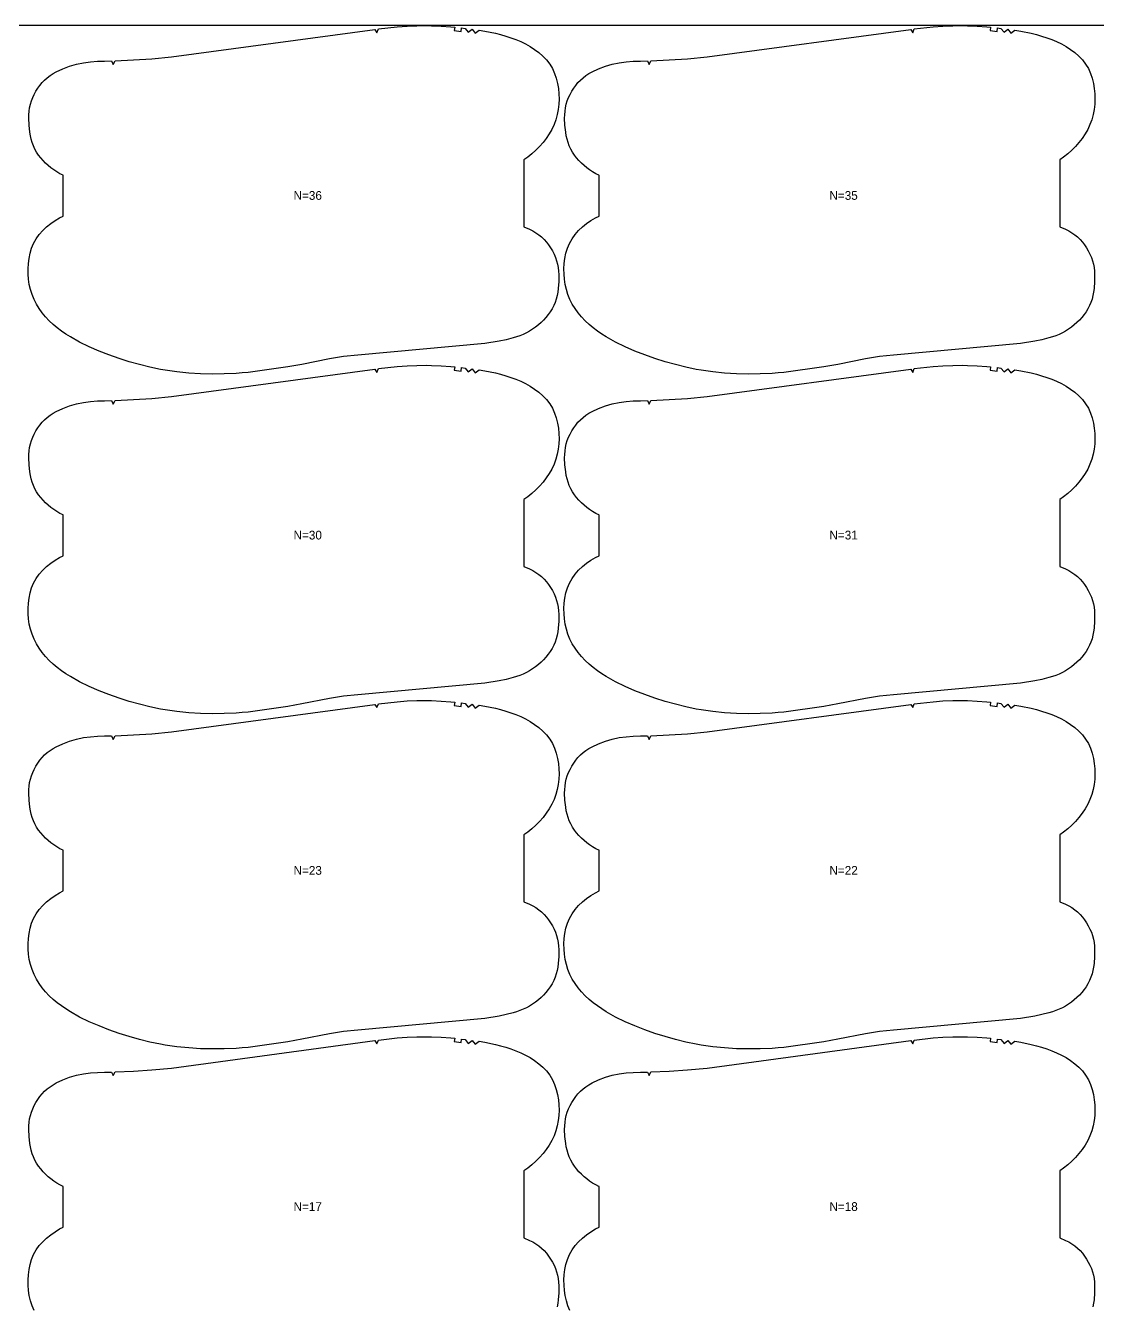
# Model space of a CAD drawing. Header units: inches. Extents: x 0 to 2045, y -95 to 1070.
# Drawn here: x 917 to 1529, y 339 to 1070 of the extents above; entities that cross this region are included whole.
import ezdxf

# ---------------------------------------------------------------- set-up
doc = ezdxf.new("R2010")
doc.units = ezdxf.units.IN

msp = doc.modelspace()

# ---------------------------------------------------------------- linework, layer by layer
at = {"layer": '1'}
for points in [[(0.051, -94.8116), (2044.7072, -94.8116), (2044.7072, 1070.0921), (0.051, 1070.0921), (0.051, -94.8116)], [(1159.5742, 1069.4511), (1161.7791, 1069.2583), (1161.5284, 1067.2741), (1165.4969, 1066.7726), (1165.7476, 1068.7569), (1167.7318, 1068.5061), (1169.4653, 1066.2712), (1171.7002, 1068.0047), (1173.4337, 1065.7697), (1175.6687, 1067.5032), (1179.0418, 1066.9494), (1185.0213, 1065.6937), (1187.9843, 1064.9457), (1190.922, 1064.1078), (1193.8256, 1063.1713), (1196.6874, 1062.12), (1199.4968, 1060.9376), (1202.2388, 1059.6125), (1204.8939, 1058.1372), (1207.447, 1056.5012), (1209.8819, 1054.6896), (1212.1581, 1052.6944), (1214.235, 1050.5118), (1216.0748, 1048.1274), (1217.6183, 1045.5563), (1218.8587, 1042.8245), (1219.8134, 1039.9876), (1220.5159, 1037.0784), (1220.9959, 1034.1242), (1221.272, 1031.146), (1221.3558, 1028.1632), (1221.237, 1025.1734), (1220.9018, 1022.2003), (1220.3426, 1019.2644), (1219.5459, 1016.3729), (1218.5101, 1013.5614), (1217.2437, 1010.8393), (1215.7677, 1008.222), (1214.0977, 1005.7106), (1212.2538, 1003.3207), (1210.2517, 1001.059), (1208.11, 998.9213), (1205.8486, 996.9026), (1203.4871, 994.9972), (1201.3558, 993.428), (1201.3558, 955.2053), (1204.5807, 953.7919), (1206.4098, 952.8439), (1208.1775, 951.8016), (1209.8606, 950.6492), (1211.4357, 949.371), (1212.884, 947.9592), (1214.2131, 946.4296), (1215.4346, 944.8054), (1216.5604, 943.11), (1217.597, 941.3622), (1218.5289, 939.566), (1219.3353, 937.721), (1219.9956, 935.8266), (1220.4965, 933.882), (1220.851, 931.901), (1221.0799, 929.8971), (1221.2041, 927.8839), (1221.1964, 923.8592), (1220.8692, 919.8486), (1220.588, 917.854), (1220.2111, 915.8749), (1219.7179, 913.924), (1219.0881, 912.014), (1218.3151, 910.1744), (1217.3998, 908.3917), (1216.3537, 906.67), (1215.1885, 905.0136), (1213.9157, 903.4268), (1212.5471, 901.9138), (1211.0942, 900.4788), (1209.5686, 899.1263), (1207.9629, 897.8477), (1206.2947, 896.6644), (1204.5639, 895.5828), (1202.7704, 894.61), (1200.9163, 893.7491), (1199.0117, 892.9896), (1197.0691, 892.3176), (1195.1009, 891.7191), (1191.115, 890.694), (1187.0891, 889.8482), (1178.9707, 888.4558), (1106.408, 881.9044), (1098.3656, 881.0112), (1090.3666, 879.7855), (1074.4977, 876.6268), (1066.5378, 875.1856), (1043.7879, 872.013), (1040.4118, 871.6868), (1037.0263, 871.4527), (1030.249, 871.1602), (1023.4662, 871.0913), (1016.6821, 871.2541), (1009.9087, 871.6588), (1003.1622, 872.3309), (996.4445, 873.2827), (993.7599, 873.7586), (987.7756, 874.9898), (981.8388, 876.4557), (975.9665, 878.1364), (970.151, 879.9979), (964.3934, 882.025), (958.7078, 884.2351), (953.1073, 886.6618), (947.637, 889.3462), (942.336, 892.3293), (939.7638, 893.9456), (937.2577, 895.6579), (934.8303, 897.4788), (932.4992, 899.4164), (930.2835, 901.4772), (928.2028, 903.6669), (926.2757, 905.9903), (924.5182, 908.4412), (922.9508, 911.0048), (921.5892, 913.6806), (920.4548, 916.4538), (919.5566, 919.3154), (918.8943, 922.2298), (918.4543, 925.1892), (918.2302, 928.1729), (918.2087, 931.1568), (918.3796, 934.1429), (918.7551, 937.1122), (919.3546, 940.0444), (920.2086, 942.9132), (921.3519, 945.687), (922.8037, 948.311), (924.5583, 950.7588), (926.5569, 953.0133), (928.7613, 955.0875), (931.1308, 956.9838), (933.6246, 958.7089), (936.2261, 960.2769), (938.2087, 961.3229), (938.2087, 984.5712), (938.1765, 984.5847), (936.3498, 985.4937), (934.5819, 986.5135), (932.8731, 987.6373), (931.2232, 988.8584), (929.6509, 990.1564), (928.1483, 991.5391), (926.7271, 993.0029), (925.3992, 994.5439), (924.1763, 996.1581), (923.0701, 997.8419), (922.0925, 999.5912), (921.2551, 1001.4024), (920.5583, 1003.289), (919.9966, 1005.2212), (919.5502, 1007.1858), (919.1988, 1009.1693), (918.7303, 1013.1659), (918.5806, 1017.1878), (918.6337, 1019.2041), (918.7918, 1021.2148), (919.0763, 1023.2071), (919.5083, 1025.1681), (920.1013, 1027.0846), (920.8421, 1028.9569), (921.7101, 1030.7849), (922.6844, 1032.5682), (923.7496, 1034.3022), (924.9131, 1035.9685), (926.1874, 1037.5441), (927.5851, 1039.0061), (929.1141, 1040.339), (930.7555, 1041.55), (932.4853, 1042.6541), (934.2799, 1043.6659), (937.9865, 1045.4489), (941.8254, 1046.9205), (945.7659, 1048.077), (949.7776, 1048.9149), (953.7669, 1049.438), (957.7857, 1049.7258), (961.8247, 1049.8546), (965.874, 1049.9007), (966.8224, 1047.929), (967.8779, 1049.979), (978.3383, 1050.4908), (988.7891, 1051.1708), (1000.0508, 1052.2127), (1116.2505, 1067.9254), (1117.3597, 1066.0442), (1118.236, 1068.163), (1128.9651, 1069.3918), (1134.5988, 1069.8566), (1140.2473, 1070.0543), (1145.9048, 1070.0921), (1148.6335, 1070.0542), (1154.1061, 1069.7927), (1159.5742, 1069.4511)], [(1465.5572, 1069.4511), (1467.7621, 1069.2583), (1467.5114, 1067.2741), (1471.4799, 1066.7726), (1471.7306, 1068.7569), (1473.7148, 1068.5061), (1475.4483, 1066.2712), (1477.6832, 1068.0047), (1479.4167, 1065.7697), (1481.6517, 1067.5032), (1485.0248, 1066.9494), (1491.0043, 1065.6937), (1493.9673, 1064.9457), (1496.905, 1064.1078), (1499.8086, 1063.1713), (1502.6704, 1062.12), (1505.4798, 1060.9376), (1508.2218, 1059.6125), (1510.8769, 1058.1372), (1513.43, 1056.5012), (1515.8649, 1054.6896), (1518.1411, 1052.6944), (1520.218, 1050.5118), (1522.0578, 1048.1274), (1523.6013, 1045.5563), (1524.8417, 1042.8245), (1525.7964, 1039.9876), (1526.4989, 1037.0784), (1526.9789, 1034.1242), (1527.255, 1031.146), (1527.3388, 1028.1632), (1527.22, 1025.1734), (1526.8848, 1022.2003), (1526.3256, 1019.2644), (1525.5289, 1016.3729), (1524.4931, 1013.5614), (1523.2267, 1010.8393), (1521.7507, 1008.222), (1520.0807, 1005.7106), (1518.2368, 1003.3207), (1516.2347, 1001.059), (1514.093, 998.9213), (1511.8316, 996.9026), (1509.4701, 994.9972), (1507.3388, 993.428), (1507.3388, 955.2053), (1510.5637, 953.7919), (1512.3928, 952.8439), (1514.1605, 951.8016), (1515.8436, 950.6492), (1517.4187, 949.371), (1518.867, 947.9592), (1520.1961, 946.4296), (1521.4176, 944.8054), (1522.5434, 943.11), (1523.58, 941.3622), (1524.5119, 939.566), (1525.3183, 937.721), (1525.9786, 935.8266), (1526.4795, 933.882), (1526.834, 931.901), (1527.0629, 929.8971), (1527.1871, 927.8839), (1527.1794, 923.8592), (1526.8522, 919.8486), (1526.571, 917.854), (1526.1941, 915.8749), (1525.7009, 913.924), (1525.0711, 912.014), (1524.2981, 910.1744), (1523.3828, 908.3917), (1522.3367, 906.67), (1521.1715, 905.0136), (1519.8987, 903.4268), (1518.5301, 901.9138), (1517.0772, 900.4788), (1515.5516, 899.1263), (1513.9459, 897.8477), (1512.2777, 896.6644), (1510.5469, 895.5828), (1508.7534, 894.61), (1506.8993, 893.7491), (1504.9947, 892.9896), (1503.0521, 892.3176), (1501.0839, 891.7191), (1497.098, 890.694), (1493.0721, 889.8482), (1484.9537, 888.4558), (1412.391, 881.9044), (1404.3486, 881.0112), (1396.3496, 879.7855), (1380.4807, 876.6268), (1372.5208, 875.1856), (1349.7709, 872.013), (1346.3948, 871.6868), (1343.0093, 871.4527), (1336.232, 871.1602), (1329.4492, 871.0913), (1322.6651, 871.2541), (1315.8917, 871.6588), (1309.1452, 872.3309), (1302.4275, 873.2827), (1299.7429, 873.7586), (1293.7586, 874.9898), (1287.8218, 876.4557), (1281.9495, 878.1364), (1276.134, 879.9979), (1270.3764, 882.025), (1264.6908, 884.2351), (1259.0903, 886.6618), (1253.62, 889.3462), (1248.319, 892.3293), (1245.7468, 893.9456), (1243.2407, 895.6579), (1240.8133, 897.4788), (1238.4822, 899.4164), (1236.2665, 901.4772), (1234.1858, 903.6669), (1232.2587, 905.9903), (1230.5012, 908.4412), (1228.9338, 911.0048), (1227.5722, 913.6806), (1226.4378, 916.4538), (1225.5396, 919.3154), (1224.8773, 922.2298), (1224.4373, 925.1892), (1224.2132, 928.1729), (1224.1917, 931.1568), (1224.3626, 934.1429), (1224.7381, 937.1122), (1225.3376, 940.0444), (1226.1916, 942.9132), (1227.3349, 945.687), (1228.7867, 948.311), (1230.5413, 950.7588), (1232.5399, 953.0133), (1234.7443, 955.0875), (1237.1138, 956.9838), (1239.6076, 958.7089), (1242.2091, 960.2769), (1244.1917, 961.3229), (1244.1917, 984.5712), (1244.1595, 984.5847), (1242.3328, 985.4937), (1240.5649, 986.5135), (1238.8561, 987.6373), (1237.2062, 988.8584), (1235.6339, 990.1564), (1234.1313, 991.5391), (1232.7101, 993.0029), (1231.3822, 994.5439), (1230.1593, 996.1581), (1229.0531, 997.8419), (1228.0755, 999.5912), (1227.2381, 1001.4024), (1226.5413, 1003.289), (1225.9796, 1005.2212), (1225.5332, 1007.1858), (1225.1818, 1009.1693), (1224.7133, 1013.1659), (1224.5636, 1017.1878), (1224.6167, 1019.2041), (1224.7748, 1021.2148), (1225.0593, 1023.2071), (1225.4913, 1025.1681), (1226.0843, 1027.0846), (1226.8251, 1028.9569), (1227.6931, 1030.7849), (1228.6674, 1032.5682), (1229.7326, 1034.3022), (1230.8961, 1035.9685), (1232.1704, 1037.5441), (1233.5681, 1039.0061), (1235.0971, 1040.339), (1236.7385, 1041.55), (1238.4683, 1042.6541), (1240.2629, 1043.6659), (1243.9695, 1045.4489), (1247.8084, 1046.9205), (1251.7489, 1048.077), (1255.7606, 1048.9149), (1259.7499, 1049.438), (1263.7687, 1049.7258), (1267.8077, 1049.8546), (1271.857, 1049.9007), (1272.8054, 1047.929), (1273.8609, 1049.979), (1284.3213, 1050.4908), (1294.7721, 1051.1708), (1306.0338, 1052.2127), (1422.2335, 1067.9254), (1423.3427, 1066.0442), (1424.219, 1068.163), (1434.9481, 1069.3918), (1440.5818, 1069.8566), (1446.2303, 1070.0543), (1451.8878, 1070.0921), (1454.6165, 1070.0542), (1460.0891, 1069.7927), (1465.5572, 1069.4511)], [(1159.5742, 875.4511), (1161.7791, 875.2583), (1161.5284, 873.2741), (1165.4969, 872.7726), (1165.7476, 874.7569), (1167.7318, 874.5061), (1169.4653, 872.2712), (1171.7002, 874.0047), (1173.4337, 871.7697), (1175.6687, 873.5032), (1179.0418, 872.9494), (1185.0213, 871.6937), (1187.9843, 870.9457), (1190.922, 870.1078), (1193.8256, 869.1713), (1196.6874, 868.12), (1199.4968, 866.9376), (1202.2388, 865.6125), (1204.8939, 864.1372), (1207.447, 862.5012), (1209.8819, 860.6896), (1212.1581, 858.6944), (1214.235, 856.5118), (1216.0748, 854.1274), (1217.6183, 851.5563), (1218.8587, 848.8245), (1219.8134, 845.9876), (1220.5159, 843.0784), (1220.9959, 840.1242), (1221.272, 837.146), (1221.3558, 834.1632), (1221.237, 831.1734), (1220.9018, 828.2003), (1220.3426, 825.2644), (1219.5459, 822.3729), (1218.5101, 819.5614), (1217.2437, 816.8393), (1215.7677, 814.222), (1214.0977, 811.7106), (1212.2538, 809.3207), (1210.2517, 807.059), (1208.11, 804.9213), (1205.8486, 802.9026), (1203.4871, 800.9972), (1201.3558, 799.428), (1201.3558, 761.2053), (1204.5807, 759.7919), (1206.4098, 758.8439), (1208.1775, 757.8016), (1209.8606, 756.6492), (1211.4357, 755.371), (1212.884, 753.9592), (1214.2131, 752.4296), (1215.4346, 750.8054), (1216.5604, 749.11), (1217.597, 747.3622), (1218.5289, 745.566), (1219.3353, 743.721), (1219.9956, 741.8266), (1220.4965, 739.882), (1220.851, 737.901), (1221.0799, 735.8971), (1221.2041, 733.8839), (1221.1964, 729.8592), (1220.8692, 725.8486), (1220.588, 723.854), (1220.2111, 721.8749), (1219.7179, 719.924), (1219.0881, 718.014), (1218.3151, 716.1744), (1217.3998, 714.3917), (1216.3537, 712.67), (1215.1885, 711.0136), (1213.9157, 709.4268), (1212.5471, 707.9138), (1211.0942, 706.4788), (1209.5686, 705.1263), (1207.9629, 703.8477), (1206.2947, 702.6644), (1204.5639, 701.5828), (1202.7704, 700.61), (1200.9163, 699.7491), (1199.0117, 698.9896), (1197.0691, 698.3176), (1195.1009, 697.7191), (1191.115, 696.694), (1187.0891, 695.8482), (1178.9707, 694.4558), (1106.408, 687.9044), (1098.3656, 687.0112), (1090.3666, 685.7855), (1074.4977, 682.6268), (1066.5378, 681.1856), (1043.7879, 678.013), (1040.4118, 677.6868), (1037.0263, 677.4527), (1030.249, 677.1602), (1023.4662, 677.0913), (1016.6821, 677.2541), (1009.9087, 677.6588), (1003.1622, 678.3309), (996.4445, 679.2827), (993.7599, 679.7586), (987.7756, 680.9898), (981.8388, 682.4557), (975.9665, 684.1364), (970.151, 685.9979), (964.3934, 688.025), (958.7078, 690.2351), (953.1073, 692.6618), (947.637, 695.3462), (942.336, 698.3293), (939.7638, 699.9456), (937.2577, 701.6579), (934.8303, 703.4788), (932.4992, 705.4164), (930.2835, 707.4772), (928.2028, 709.6669), (926.2757, 711.9903), (924.5182, 714.4412), (922.9508, 717.0048), (921.5892, 719.6806), (920.4548, 722.4538), (919.5566, 725.3154), (918.8943, 728.2298), (918.4543, 731.1892), (918.2302, 734.1729), (918.2087, 737.1568), (918.3796, 740.1429), (918.7551, 743.1122), (919.3546, 746.0444), (920.2086, 748.9132), (921.3519, 751.687), (922.8037, 754.311), (924.5583, 756.7588), (926.5569, 759.0133), (928.7613, 761.0875), (931.1308, 762.9838), (933.6246, 764.7089), (936.2261, 766.2769), (938.2087, 767.3229), (938.2087, 790.5712), (938.1765, 790.5847), (936.3498, 791.4937), (934.5819, 792.5135), (932.8731, 793.6373), (931.2232, 794.8584), (929.6509, 796.1564), (928.1483, 797.5391), (926.7271, 799.0029), (925.3992, 800.5439), (924.1763, 802.1581), (923.0701, 803.8419), (922.0925, 805.5912), (921.2551, 807.4024), (920.5583, 809.289), (919.9966, 811.2212), (919.5502, 813.1858), (919.1988, 815.1693), (918.7303, 819.1659), (918.5806, 823.1878), (918.6337, 825.2041), (918.7918, 827.2148), (919.0763, 829.2071), (919.5083, 831.1681), (920.1013, 833.0846), (920.8421, 834.9569), (921.7101, 836.7849), (922.6844, 838.5682), (923.7496, 840.3022), (924.9131, 841.9685), (926.1874, 843.5441), (927.5851, 845.0061), (929.1141, 846.339), (930.7555, 847.55), (932.4853, 848.6541), (934.2799, 849.6659), (937.9865, 851.4489), (941.8254, 852.9205), (945.7659, 854.077), (949.7776, 854.9149), (953.7669, 855.438), (957.7857, 855.7258), (961.8247, 855.8546), (965.874, 855.9007), (966.8224, 853.929), (967.8779, 855.979), (978.3383, 856.4908), (988.7891, 857.1708), (1000.0508, 858.2127), (1116.2505, 873.9254), (1117.3597, 872.0442), (1118.236, 874.163), (1128.9651, 875.3918), (1134.5988, 875.8566), (1140.2473, 876.0543), (1145.9048, 876.0921), (1148.6335, 876.0542), (1154.1061, 875.7927), (1159.5742, 875.4511)], [(1465.5572, 875.4511), (1467.7621, 875.2583), (1467.5114, 873.2741), (1471.4799, 872.7726), (1471.7306, 874.7569), (1473.7148, 874.5061), (1475.4483, 872.2712), (1477.6832, 874.0047), (1479.4167, 871.7697), (1481.6517, 873.5032), (1485.0248, 872.9494), (1491.0043, 871.6937), (1493.9673, 870.9457), (1496.905, 870.1078), (1499.8086, 869.1713), (1502.6704, 868.12), (1505.4798, 866.9376), (1508.2218, 865.6125), (1510.8769, 864.1372), (1513.43, 862.5012), (1515.8649, 860.6896), (1518.1411, 858.6944), (1520.218, 856.5118), (1522.0578, 854.1274), (1523.6013, 851.5563), (1524.8417, 848.8245), (1525.7964, 845.9876), (1526.4989, 843.0784), (1526.9789, 840.1242), (1527.255, 837.146), (1527.3388, 834.1632), (1527.22, 831.1734), (1526.8848, 828.2003), (1526.3256, 825.2644), (1525.5289, 822.3729), (1524.4931, 819.5614), (1523.2267, 816.8393), (1521.7507, 814.222), (1520.0807, 811.7106), (1518.2368, 809.3207), (1516.2347, 807.059), (1514.093, 804.9213), (1511.8316, 802.9026), (1509.4701, 800.9972), (1507.3388, 799.428), (1507.3388, 761.2053), (1510.5637, 759.7919), (1512.3928, 758.8439), (1514.1605, 757.8016), (1515.8436, 756.6492), (1517.4187, 755.371), (1518.867, 753.9592), (1520.1961, 752.4296), (1521.4176, 750.8054), (1522.5434, 749.11), (1523.58, 747.3622), (1524.5119, 745.566), (1525.3183, 743.721), (1525.9786, 741.8266), (1526.4795, 739.882), (1526.834, 737.901), (1527.0629, 735.8971), (1527.1871, 733.8839), (1527.1794, 729.8592), (1526.8522, 725.8486), (1526.571, 723.854), (1526.1941, 721.8749), (1525.7009, 719.924), (1525.0711, 718.014), (1524.2981, 716.1744), (1523.3828, 714.3917), (1522.3367, 712.67), (1521.1715, 711.0136), (1519.8987, 709.4268), (1518.5301, 707.9138), (1517.0772, 706.4788), (1515.5516, 705.1263), (1513.9459, 703.8477), (1512.2777, 702.6644), (1510.5469, 701.5828), (1508.7534, 700.61), (1506.8993, 699.7491), (1504.9947, 698.9896), (1503.0521, 698.3176), (1501.0839, 697.7191), (1497.098, 696.694), (1493.0721, 695.8482), (1484.9537, 694.4558), (1412.391, 687.9044), (1404.3486, 687.0112), (1396.3496, 685.7855), (1380.4807, 682.6268), (1372.5208, 681.1856), (1349.7709, 678.013), (1346.3948, 677.6868), (1343.0093, 677.4527), (1336.232, 677.1602), (1329.4492, 677.0913), (1322.6651, 677.2541), (1315.8917, 677.6588), (1309.1452, 678.3309), (1302.4275, 679.2827), (1299.7429, 679.7586), (1293.7586, 680.9898), (1287.8218, 682.4557), (1281.9495, 684.1364), (1276.134, 685.9979), (1270.3764, 688.025), (1264.6908, 690.2351), (1259.0903, 692.6618), (1253.62, 695.3462), (1248.319, 698.3293), (1245.7468, 699.9456), (1243.2407, 701.6579), (1240.8133, 703.4788), (1238.4822, 705.4164), (1236.2665, 707.4772), (1234.1858, 709.6669), (1232.2587, 711.9903), (1230.5012, 714.4412), (1228.9338, 717.0048), (1227.5722, 719.6806), (1226.4378, 722.4538), (1225.5396, 725.3154), (1224.8773, 728.2298), (1224.4373, 731.1892), (1224.2132, 734.1729), (1224.1917, 737.1568), (1224.3626, 740.1429), (1224.7381, 743.1122), (1225.3376, 746.0444), (1226.1916, 748.9132), (1227.3349, 751.687), (1228.7867, 754.311), (1230.5413, 756.7588), (1232.5399, 759.0133), (1234.7443, 761.0875), (1237.1138, 762.9838), (1239.6076, 764.7089), (1242.2091, 766.2769), (1244.1917, 767.3229), (1244.1917, 790.5712), (1244.1595, 790.5847), (1242.3328, 791.4937), (1240.5649, 792.5135), (1238.8561, 793.6373), (1237.2062, 794.8584), (1235.6339, 796.1564), (1234.1313, 797.5391), (1232.7101, 799.0029), (1231.3822, 800.5439), (1230.1593, 802.1581), (1229.0531, 803.8419), (1228.0755, 805.5912), (1227.2381, 807.4024), (1226.5413, 809.289), (1225.9796, 811.2212), (1225.5332, 813.1858), (1225.1818, 815.1693), (1224.7133, 819.1659), (1224.5636, 823.1878), (1224.6167, 825.2041), (1224.7748, 827.2148), (1225.0593, 829.2071), (1225.4913, 831.1681), (1226.0843, 833.0846), (1226.8251, 834.9569), (1227.6931, 836.7849), (1228.6674, 838.5682), (1229.7326, 840.3022), (1230.8961, 841.9685), (1232.1704, 843.5441), (1233.5681, 845.0061), (1235.0971, 846.339), (1236.7385, 847.55), (1238.4683, 848.6541), (1240.2629, 849.6659), (1243.9695, 851.4489), (1247.8084, 852.9205), (1251.7489, 854.077), (1255.7606, 854.9149), (1259.7499, 855.438), (1263.7687, 855.7258), (1267.8077, 855.8546), (1271.857, 855.9007), (1272.8054, 853.929), (1273.8609, 855.979), (1284.3213, 856.4908), (1294.7721, 857.1708), (1306.0338, 858.2127), (1422.2335, 873.9254), (1423.3427, 872.0442), (1424.219, 874.163), (1434.9481, 875.3918), (1440.5818, 875.8566), (1446.2303, 876.0543), (1451.8878, 876.0921), (1454.6165, 876.0542), (1460.0891, 875.7927), (1465.5572, 875.4511)], [(1159.5742, 683.9511), (1161.7791, 683.7583), (1161.5284, 681.7741), (1165.4969, 681.2726), (1165.7476, 683.2569), (1167.7318, 683.0061), (1169.4653, 680.7712), (1171.7002, 682.5047), (1173.4337, 680.2697), (1175.6687, 682.0032), (1179.0418, 681.4494), (1185.0213, 680.1937), (1187.9843, 679.4457), (1190.922, 678.6078), (1193.8256, 677.6713), (1196.6874, 676.62), (1199.4968, 675.4376), (1202.2388, 674.1125), (1204.8939, 672.6372), (1207.447, 671.0012), (1209.8819, 669.1896), (1212.1581, 667.1944), (1214.235, 665.0118), (1216.0748, 662.6274), (1217.6183, 660.0563), (1218.8587, 657.3245), (1219.8134, 654.4876), (1220.5159, 651.5784), (1220.9959, 648.6242), (1221.272, 645.646), (1221.3558, 642.6632), (1221.237, 639.6734), (1220.9018, 636.7003), (1220.3426, 633.7644), (1219.5459, 630.8729), (1218.5101, 628.0614), (1217.2437, 625.3393), (1215.7677, 622.722), (1214.0977, 620.2106), (1212.2538, 617.8207), (1210.2517, 615.559), (1208.11, 613.4213), (1205.8486, 611.4026), (1203.4871, 609.4972), (1201.3558, 607.928), (1201.3558, 569.7053), (1204.5807, 568.2919), (1206.4098, 567.3439), (1208.1775, 566.3016), (1209.8606, 565.1492), (1211.4357, 563.871), (1212.884, 562.4592), (1214.2131, 560.9296), (1215.4346, 559.3054), (1216.5604, 557.61), (1217.597, 555.8622), (1218.5289, 554.066), (1219.3353, 552.221), (1219.9956, 550.3266), (1220.4965, 548.382), (1220.851, 546.401), (1221.0799, 544.3971), (1221.2041, 542.3839), (1221.1964, 538.3592), (1220.8692, 534.3486), (1220.588, 532.354), (1220.2111, 530.3749), (1219.7179, 528.424), (1219.0881, 526.514), (1218.3151, 524.6744), (1217.3998, 522.8917), (1216.3537, 521.17), (1215.1885, 519.5136), (1213.9157, 517.9268), (1212.5471, 516.4138), (1211.0942, 514.9788), (1209.5686, 513.6263), (1207.9629, 512.3477), (1206.2947, 511.1644), (1204.5639, 510.0828), (1202.7704, 509.11), (1200.9163, 508.2491), (1199.0117, 507.4896), (1197.0691, 506.8176), (1195.1009, 506.2191), (1191.115, 505.194), (1187.0891, 504.3482), (1178.9707, 502.9558), (1106.408, 496.4044), (1098.3656, 495.5112), (1090.3666, 494.2855), (1074.4977, 491.1268), (1066.5378, 489.6856), (1043.7879, 486.513), (1040.4118, 486.1868), (1037.0263, 485.9527), (1030.249, 485.6602), (1023.4662, 485.5913), (1016.6821, 485.7541), (1009.9087, 486.1588), (1003.1622, 486.8309), (996.4445, 487.7827), (993.7599, 488.2586), (987.7756, 489.4898), (981.8388, 490.9557), (975.9665, 492.6364), (970.151, 494.4979), (964.3934, 496.525), (958.7078, 498.7351), (953.1073, 501.1618), (947.637, 503.8462), (942.336, 506.8293), (939.7638, 508.4456), (937.2577, 510.1579), (934.8303, 511.9788), (932.4992, 513.9164), (930.2835, 515.9772), (928.2028, 518.1669), (926.2757, 520.4903), (924.5182, 522.9412), (922.9508, 525.5048), (921.5892, 528.1806), (920.4548, 530.9538), (919.5566, 533.8154), (918.8943, 536.7298), (918.4543, 539.6892), (918.2302, 542.6729), (918.2087, 545.6568), (918.3796, 548.6429), (918.7551, 551.6122), (919.3546, 554.5444), (920.2086, 557.4132), (921.3519, 560.187), (922.8037, 562.811), (924.5583, 565.2588), (926.5569, 567.5133), (928.7613, 569.5875), (931.1308, 571.4838), (933.6246, 573.2089), (936.2261, 574.7769), (938.2087, 575.8229), (938.2087, 599.0712), (938.1765, 599.0847), (936.3498, 599.9937), (934.5819, 601.0135), (932.8731, 602.1373), (931.2232, 603.3584), (929.6509, 604.6564), (928.1483, 606.0391), (926.7271, 607.5029), (925.3992, 609.0439), (924.1763, 610.6581), (923.0701, 612.3419), (922.0925, 614.0912), (921.2551, 615.9024), (920.5583, 617.789), (919.9966, 619.7212), (919.5502, 621.6858), (919.1988, 623.6693), (918.7303, 627.6659), (918.5806, 631.6878), (918.6337, 633.7041), (918.7918, 635.7148), (919.0763, 637.7071), (919.5083, 639.6681), (920.1013, 641.5846), (920.8421, 643.4569), (921.7101, 645.2849), (922.6844, 647.0682), (923.7496, 648.8022), (924.9131, 650.4685), (926.1874, 652.0441), (927.5851, 653.5061), (929.1141, 654.839), (930.7555, 656.05), (932.4853, 657.1541), (934.2799, 658.1659), (937.9865, 659.9489), (941.8254, 661.4205), (945.7659, 662.577), (949.7776, 663.4149), (953.7669, 663.938), (957.7857, 664.2258), (961.8247, 664.3546), (965.874, 664.4007), (966.8224, 662.429), (967.8779, 664.479), (978.3383, 664.9908), (988.7891, 665.6708), (1000.0508, 666.7127), (1116.2505, 682.4254), (1117.3597, 680.5442), (1118.236, 682.663), (1128.9651, 683.8918), (1134.5988, 684.3566), (1140.2473, 684.5543), (1145.9048, 684.5921), (1148.6335, 684.5542), (1154.1061, 684.2927), (1159.5742, 683.9511)], [(1465.5572, 683.9511), (1467.7621, 683.7583), (1467.5114, 681.7741), (1471.4799, 681.2726), (1471.7306, 683.2569), (1473.7148, 683.0061), (1475.4483, 680.7712), (1477.6832, 682.5047), (1479.4167, 680.2697), (1481.6517, 682.0032), (1485.0248, 681.4494), (1491.0043, 680.1937), (1493.9673, 679.4457), (1496.905, 678.6078), (1499.8086, 677.6713), (1502.6704, 676.62), (1505.4798, 675.4376), (1508.2218, 674.1125), (1510.8769, 672.6372), (1513.43, 671.0012), (1515.8649, 669.1896), (1518.1411, 667.1944), (1520.218, 665.0118), (1522.0578, 662.6274), (1523.6013, 660.0563), (1524.8417, 657.3245), (1525.7964, 654.4876), (1526.4989, 651.5784), (1526.9789, 648.6242), (1527.255, 645.646), (1527.3388, 642.6632), (1527.22, 639.6734), (1526.8848, 636.7003), (1526.3256, 633.7644), (1525.5289, 630.8729), (1524.4931, 628.0614), (1523.2267, 625.3393), (1521.7507, 622.722), (1520.0807, 620.2106), (1518.2368, 617.8207), (1516.2347, 615.559), (1514.093, 613.4213), (1511.8316, 611.4026), (1509.4701, 609.4972), (1507.3388, 607.928), (1507.3388, 569.7053), (1510.5637, 568.2919), (1512.3928, 567.3439), (1514.1605, 566.3016), (1515.8436, 565.1492), (1517.4187, 563.871), (1518.867, 562.4592), (1520.1961, 560.9296), (1521.4176, 559.3054), (1522.5434, 557.61), (1523.58, 555.8622), (1524.5119, 554.066), (1525.3183, 552.221), (1525.9786, 550.3266), (1526.4795, 548.382), (1526.834, 546.401), (1527.0629, 544.3971), (1527.1871, 542.3839), (1527.1794, 538.3592), (1526.8522, 534.3486), (1526.571, 532.354), (1526.1941, 530.3749), (1525.7009, 528.424), (1525.0711, 526.514), (1524.2981, 524.6744), (1523.3828, 522.8917), (1522.3367, 521.17), (1521.1715, 519.5136), (1519.8987, 517.9268), (1518.5301, 516.4138), (1517.0772, 514.9788), (1515.5516, 513.6263), (1513.9459, 512.3477), (1512.2777, 511.1644), (1510.5469, 510.0828), (1508.7534, 509.11), (1506.8993, 508.2491), (1504.9947, 507.4896), (1503.0521, 506.8176), (1501.0839, 506.2191), (1497.098, 505.194), (1493.0721, 504.3482), (1484.9537, 502.9558), (1412.391, 496.4044), (1404.3486, 495.5112), (1396.3496, 494.2855), (1380.4807, 491.1268), (1372.5208, 489.6856), (1349.7709, 486.513), (1346.3948, 486.1868), (1343.0093, 485.9527), (1336.232, 485.6602), (1329.4492, 485.5913), (1322.6651, 485.7541), (1315.8917, 486.1588), (1309.1452, 486.8309), (1302.4275, 487.7827), (1299.7429, 488.2586), (1293.7586, 489.4898), (1287.8218, 490.9557), (1281.9495, 492.6364), (1276.134, 494.4979), (1270.3764, 496.525), (1264.6908, 498.7351), (1259.0903, 501.1618), (1253.62, 503.8462), (1248.319, 506.8293), (1245.7468, 508.4456), (1243.2407, 510.1579), (1240.8133, 511.9788), (1238.4822, 513.9164), (1236.2665, 515.9772), (1234.1858, 518.1669), (1232.2587, 520.4903), (1230.5012, 522.9412), (1228.9338, 525.5048), (1227.5722, 528.1806), (1226.4378, 530.9538), (1225.5396, 533.8154), (1224.8773, 536.7298), (1224.4373, 539.6892), (1224.2132, 542.6729), (1224.1917, 545.6568), (1224.3626, 548.6429), (1224.7381, 551.6122), (1225.3376, 554.5444), (1226.1916, 557.4132), (1227.3349, 560.187), (1228.7867, 562.811), (1230.5413, 565.2588), (1232.5399, 567.5133), (1234.7443, 569.5875), (1237.1138, 571.4838), (1239.6076, 573.2089), (1242.2091, 574.7769), (1244.1917, 575.8229), (1244.1917, 599.0712), (1244.1595, 599.0847), (1242.3328, 599.9937), (1240.5649, 601.0135), (1238.8561, 602.1373), (1237.2062, 603.3584), (1235.6339, 604.6564), (1234.1313, 606.0391), (1232.7101, 607.5029), (1231.3822, 609.0439), (1230.1593, 610.6581), (1229.0531, 612.3419), (1228.0755, 614.0912), (1227.2381, 615.9024), (1226.5413, 617.789), (1225.9796, 619.7212), (1225.5332, 621.6858), (1225.1818, 623.6693), (1224.7133, 627.6659), (1224.5636, 631.6878), (1224.6167, 633.7041), (1224.7748, 635.7148), (1225.0593, 637.7071), (1225.4913, 639.6681), (1226.0843, 641.5846), (1226.8251, 643.4569), (1227.6931, 645.2849), (1228.6674, 647.0682), (1229.7326, 648.8022), (1230.8961, 650.4685), (1232.1704, 652.0441), (1233.5681, 653.5061), (1235.0971, 654.839), (1236.7385, 656.05), (1238.4683, 657.1541), (1240.2629, 658.1659), (1243.9695, 659.9489), (1247.8084, 661.4205), (1251.7489, 662.577), (1255.7606, 663.4149), (1259.7499, 663.938), (1263.7687, 664.2258), (1267.8077, 664.3546), (1271.857, 664.4007), (1272.8054, 662.429), (1273.8609, 664.479), (1284.3213, 664.9908), (1294.7721, 665.6708), (1306.0338, 666.7127), (1422.2335, 682.4254), (1423.3427, 680.5442), (1424.219, 682.663), (1434.9481, 683.8918), (1440.5818, 684.3566), (1446.2303, 684.5543), (1451.8878, 684.5921), (1454.6165, 684.5542), (1460.0891, 684.2927), (1465.5572, 683.9511)]]:
    msp.add_lwpolyline(points, close=True, dxfattribs=at)
for points in [[(921.5892, 336.1806), (920.4548, 338.9538), (919.5566, 341.8154), (918.8943, 344.7298), (918.4543, 347.6892), (918.2302, 350.6729), (918.2087, 353.6568), (918.3796, 356.6429), (918.7551, 359.6122), (919.3546, 362.5444), (920.2086, 365.4132), (921.3519, 368.187), (922.8037, 370.811), (924.5583, 373.2588), (926.5569, 375.5133), (928.7613, 377.5875), (931.1308, 379.4838), (933.6246, 381.2089), (936.2261, 382.7769), (938.2087, 383.8229), (938.2087, 407.0712), (938.1765, 407.0847), (936.3498, 407.9937), (934.5819, 409.0135), (932.8731, 410.1373), (931.2232, 411.3584), (929.6509, 412.6564), (928.1483, 414.0391), (926.7271, 415.5029), (925.3992, 417.0439), (924.1763, 418.6581), (923.0701, 420.3419), (922.0925, 422.0912), (921.2551, 423.9024), (920.5583, 425.789), (919.9966, 427.7212), (919.5502, 429.6858), (919.1988, 431.6693), (918.7303, 435.6659), (918.5806, 439.6878), (918.6337, 441.7041), (918.7918, 443.7148), (919.0763, 445.7071), (919.5083, 447.6681), (920.1013, 449.5846), (920.8421, 451.4569), (921.7101, 453.2849), (922.6844, 455.0682), (923.7496, 456.8022), (924.9131, 458.4685), (926.1874, 460.0441), (927.5851, 461.5061), (929.1141, 462.839), (930.7555, 464.05), (932.4853, 465.1541), (934.2799, 466.1659), (937.9865, 467.9489), (941.8254, 469.4205), (945.7659, 470.577), (949.7776, 471.4149), (953.7669, 471.938), (957.7857, 472.2258), (961.8247, 472.3546), (965.874, 472.4007), (966.8224, 470.429), (967.8779, 472.479), (978.3383, 472.9908), (988.7891, 473.6708), (1000.0508, 474.7127), (1116.2505, 490.4254), (1117.3597, 488.5442), (1118.236, 490.663), (1128.9651, 491.8918), (1134.5988, 492.3566), (1140.2473, 492.5543), (1145.9048, 492.5921), (1148.6335, 492.5542), (1154.1061, 492.2927), (1159.5742, 491.9511), (1159.5742, 491.9511), (1161.7791, 491.7583), (1161.5284, 489.7741), (1165.4969, 489.2726), (1165.7476, 491.2569), (1167.7318, 491.0061), (1169.4653, 488.7712), (1171.7002, 490.5047), (1173.4337, 488.2697), (1175.6687, 490.0032), (1179.0418, 489.4494), (1185.0213, 488.1937), (1187.9843, 487.4457), (1190.922, 486.6078), (1193.8256, 485.6713), (1196.6874, 484.62), (1199.4968, 483.4376), (1202.2388, 482.1125), (1204.8939, 480.6372), (1207.447, 479.0012), (1209.8819, 477.1896), (1212.1581, 475.1944), (1214.235, 473.0118), (1216.0748, 470.6274), (1217.6183, 468.0563), (1218.8587, 465.3245), (1219.8134, 462.4876), (1220.5159, 459.5784), (1220.9959, 456.6242), (1221.272, 453.646), (1221.3558, 450.6632), (1221.237, 447.6734), (1220.9018, 444.7003), (1220.3426, 441.7644), (1219.5459, 438.8729), (1218.5101, 436.0614), (1217.2437, 433.3393), (1215.7677, 430.722), (1214.0977, 428.2106), (1212.2538, 425.8207), (1210.2517, 423.559), (1208.11, 421.4213), (1205.8486, 419.4026), (1203.4871, 417.4972), (1201.3558, 415.928), (1201.3558, 377.7053), (1204.5807, 376.2919), (1206.4098, 375.3439), (1208.1775, 374.3016), (1209.8606, 373.1492), (1211.4357, 371.871), (1212.884, 370.4592), (1214.2131, 368.9296), (1215.4346, 367.3054), (1216.5604, 365.61), (1217.597, 363.8622), (1218.5289, 362.066), (1219.3353, 360.221), (1219.9956, 358.3266), (1220.4965, 356.382), (1220.851, 354.401), (1221.0799, 352.3971), (1221.2041, 350.3839), (1221.1964, 346.3592), (1220.8692, 342.3486), (1220.588, 340.354), (1220.2111, 338.3749)], [(1227.5722, 336.1806), (1226.4378, 338.9538), (1225.5396, 341.8154), (1224.8773, 344.7298), (1224.4373, 347.6892), (1224.2132, 350.6729), (1224.1917, 353.6568), (1224.3626, 356.6429), (1224.7381, 359.6122), (1225.3376, 362.5444), (1226.1916, 365.4132), (1227.3349, 368.187), (1228.7867, 370.811), (1230.5413, 373.2588), (1232.5399, 375.5133), (1234.7443, 377.5875), (1237.1138, 379.4838), (1239.6076, 381.2089), (1242.2091, 382.7769), (1244.1917, 383.8229), (1244.1917, 407.0712), (1244.1595, 407.0847), (1242.3328, 407.9937), (1240.5649, 409.0135), (1238.8561, 410.1373), (1237.2062, 411.3584), (1235.6339, 412.6564), (1234.1313, 414.0391), (1232.7101, 415.5029), (1231.3822, 417.0439), (1230.1593, 418.6581), (1229.0531, 420.3419), (1228.0755, 422.0912), (1227.2381, 423.9024), (1226.5413, 425.789), (1225.9796, 427.7212), (1225.5332, 429.6858), (1225.1818, 431.6693), (1224.7133, 435.6659), (1224.5636, 439.6878), (1224.6167, 441.7041), (1224.7748, 443.7148), (1225.0593, 445.7071), (1225.4913, 447.6681), (1226.0843, 449.5846), (1226.8251, 451.4569), (1227.6931, 453.2849), (1228.6674, 455.0682), (1229.7326, 456.8022), (1230.8961, 458.4685), (1232.1704, 460.0441), (1233.5681, 461.5061), (1235.0971, 462.839), (1236.7385, 464.05), (1238.4683, 465.1541), (1240.2629, 466.1659), (1243.9695, 467.9489), (1247.8084, 469.4205), (1251.7489, 470.577), (1255.7606, 471.4149), (1259.7499, 471.938), (1263.7687, 472.2258), (1267.8077, 472.3546), (1271.857, 472.4007), (1272.8054, 470.429), (1273.8609, 472.479), (1284.3213, 472.9908), (1294.7721, 473.6708), (1306.0338, 474.7127), (1422.2335, 490.4254), (1423.3427, 488.5442), (1424.219, 490.663), (1434.9481, 491.8918), (1440.5818, 492.3566), (1446.2303, 492.5543), (1451.8878, 492.5921), (1454.6165, 492.5542), (1460.0891, 492.2927), (1465.5572, 491.9511), (1465.5572, 491.9511), (1467.7621, 491.7583), (1467.5114, 489.7741), (1471.4799, 489.2726), (1471.7306, 491.2569), (1473.7148, 491.0061), (1475.4483, 488.7712), (1477.6832, 490.5047), (1479.4167, 488.2697), (1481.6517, 490.0032), (1485.0248, 489.4494), (1491.0043, 488.1937), (1493.9673, 487.4457), (1496.905, 486.6078), (1499.8086, 485.6713), (1502.6704, 484.62), (1505.4798, 483.4376), (1508.2218, 482.1125), (1510.8769, 480.6372), (1513.43, 479.0012), (1515.8649, 477.1896), (1518.1411, 475.1944), (1520.218, 473.0118), (1522.0578, 470.6274), (1523.6013, 468.0563), (1524.8417, 465.3245), (1525.7964, 462.4876), (1526.4989, 459.5784), (1526.9789, 456.6242), (1527.255, 453.646), (1527.3388, 450.6632), (1527.22, 447.6734), (1526.8848, 444.7003), (1526.3256, 441.7644), (1525.5289, 438.8729), (1524.4931, 436.0614), (1523.2267, 433.3393), (1521.7507, 430.722), (1520.0807, 428.2106), (1518.2368, 425.8207), (1516.2347, 423.559), (1514.093, 421.4213), (1511.8316, 419.4026), (1509.4701, 417.4972), (1507.3388, 415.928), (1507.3388, 377.7053), (1510.5637, 376.2919), (1512.3928, 375.3439), (1514.1605, 374.3016), (1515.8436, 373.1492), (1517.4187, 371.871), (1518.867, 370.4592), (1520.1961, 368.9296), (1521.4176, 367.3054), (1522.5434, 365.61), (1523.58, 363.8622), (1524.5119, 362.066), (1525.3183, 360.221), (1525.9786, 358.3266), (1526.4795, 356.382), (1526.834, 354.401), (1527.0629, 352.3971), (1527.1871, 350.3839), (1527.1794, 346.3592), (1526.8522, 342.3486), (1526.571, 340.354), (1526.1941, 338.3749)]]:
    msp.add_lwpolyline(points, dxfattribs=at)

# ---------------------------------------------------------------- texts
for s, p in [('N=36', (1069.7823, 970.5917)), ('N=35', (1375.7653, 970.5917)), ('N=30', (1069.7823, 776.5917)), ('N=31', (1375.7653, 776.5917)), ('N=23', (1069.7823, 585.0917)), ('N=22', (1375.7653, 585.0917)), ('N=17', (1069.7823, 393.0917)), ('N=18', (1375.7653, 393.0917))]:
    msp.add_text(s, height=5, dxfattribs=at).set_placement(p)

doc.saveas('drawing.dxf')
